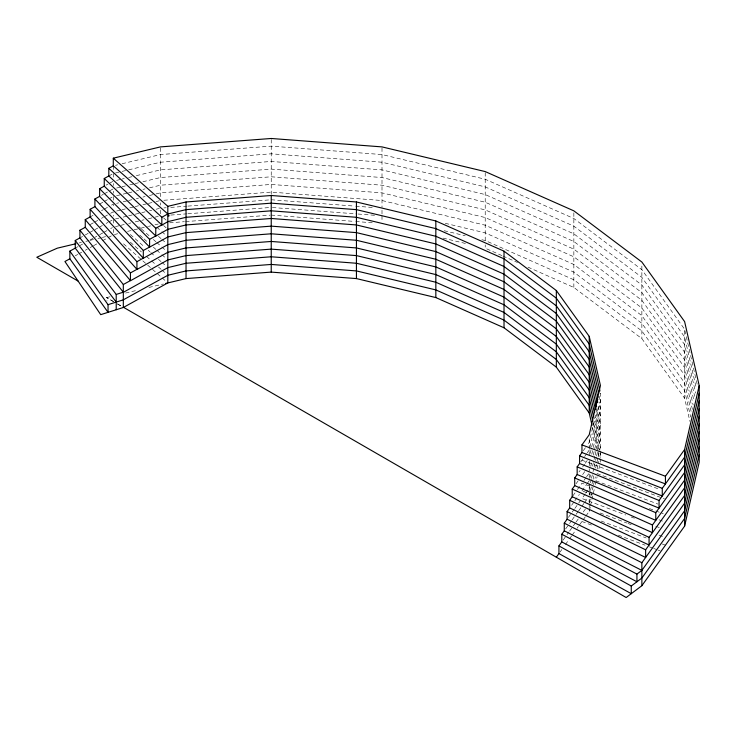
<?xml version="1.0" encoding="UTF-8"?>
<svg xmlns="http://www.w3.org/2000/svg" width="736" height="736" viewBox="0 0 736 736"><rect width="100%" height="100%" fill="white"/><g stroke="black" fill="none" stroke-linecap="round" stroke-linejoin="round"><path stroke-width="0.55" stroke-dasharray="3.68 2.76" d="M596.868 408.876L589.223 442.419L587.236 445.179M598.911 399.933L600.438 393.226L600.438 449.963M590.244 453.266L600.438 408.544L598.911 401.838M589.987 462.042L589.223 465.4L589.223 460.883M591.772 454.213L593.05 448.629M593.299 447.506L600.438 416.208L597.89 405.03M590.75 466.348L591.514 462.999M593.299 455.17L600.438 423.862L596.868 408.213M589.729 478.483L590.75 474.012M592.535 466.182L593.814 460.598M594.062 459.476L594.826 456.127M595.084 455.004L600.438 431.526L596.105 412.519M589.223 488.382L590.244 483.911M590.493 482.788L591.266 479.44M591.514 478.317L592.793 472.724M593.05 471.61L593.814 468.252M594.062 467.139L595.341 461.546M595.599 460.432L596.362 457.074M596.611 455.961L597.89 450.368M598.147 449.245L600.438 439.19L595.341 416.824M589.481 494.923L590.244 491.565M590.493 490.452L591.772 484.858M592.029 483.745L592.793 480.387M593.05 479.274L593.814 475.916M595.599 468.087L597.89 458.031M598.147 456.909L599.417 451.324M599.674 450.202L600.438 446.844L594.32 420.017M589.481 502.587L593.299 485.815M593.556 484.693L595.341 476.873M597.126 469.044L598.911 461.214M599.932 456.743L600.438 454.508L599.674 451.159M585.92 515.964L589.223 511.364L590.244 506.892M590.493 505.77L594.32 488.998M595.341 484.527L597.126 476.707M598.911 468.878L599.674 465.52M583.28 450.699L586.583 446.099M580.768 461.858L583.933 457.442M584.596 456.522L586.583 453.762M587.236 452.842L589.223 450.073L600.438 400.881L599.674 397.532M578.965 472.034L580.161 470.368M582.618 466.946L584.596 464.186M585.258 463.266L587.236 460.497M576.03 483.782L579.324 479.2M582.618 474.61L585.92 470M572.866 495.852L576.766 490.424M577.41 489.523L581.955 483.184L589.444 485.999M583.933 480.424L585.92 477.664M586.583 476.744L589.223 473.055M571.624 505.255L574.2 501.648M574.853 500.747L579.37 494.445M581.955 490.848L586.583 484.398M587.236 483.478L589.223 480.718L589.223 485.024M568.394 517.408L571.624 512.909M572.268 512.008L574.209 509.312M574.853 508.41L578.082 503.912M578.726 503.01L580.667 500.305M585.258 493.902L581.955 498.511L625.839 514.998M585.92 492.982L587.898 490.222M565.588 528.982L568.854 524.418M569.517 523.508L571.476 520.775M572.13 519.855L575.405 515.292M576.058 514.381L578.027 511.649M578.68 510.729L581.302 507.086M581.955 506.166L583.933 503.406M584.596 502.486L587.898 497.886M563.114 540.095L566.361 535.569M567.005 534.658L568.956 531.944M569.609 531.042L575.46 522.882M576.104 521.98L579.352 517.454M583.28 511.989L586.583 507.38M560.087 551.972L561.807 549.571M565.404 544.557L568.394 540.39M569.682 538.596L571.587 535.946M572.222 535.063L574.715 531.585M577.162 528.163L578.376 526.479M579.582 524.805L585.258 516.884M108.818 175.978L112.406 174M106.085 185.15L107.907 184.147M109.71 183.144L113.298 181.166L113.298 185.536M101.476 195.353L103.334 194.332M104.254 193.816L107.907 191.802M109.71 190.808L113.298 188.821L113.298 193.2M99.627 204.038L103.334 201.986M104.254 201.48L107.907 199.465M108.818 198.959L112.406 196.981M91.089 216.421L93.003 215.363M101.476 210.671L103.334 209.65M104.254 209.134L107.907 207.129M111.504 205.132L113.298 204.148L113.298 208.518M90.132 224.609L93.96 222.493M94.916 221.959L97.741 220.395M101.476 218.334L103.334 217.313M104.254 216.798L107.907 214.783M110.612 213.293L113.298 211.802L113.298 216.182M80.813 237.415L82.588 236.431M85.256 234.959L88.182 233.34M90.132 232.263L93.003 230.681M94.916 229.623L97.741 228.059M99.627 227.019L102.405 225.483M106.085 223.45L107.907 222.447M108.818 221.941L112.406 219.963M76.204 247.627L78.062 246.597M79.92 245.566L82.588 244.094M90.132 239.927L93.003 238.344M94.916 237.286L96.802 236.238M99.627 234.683L103.334 232.631M104.254 232.125L106.996 230.607M110.612 228.611L112.406 227.617M75.265 255.797L77.758 254.417M78.752 253.874L81.714 252.236M85.256 250.277L87.207 249.2M90.132 247.59L93.003 245.999M93.555 245.695L96.802 243.901M102.442 240.782L107.373 238.059M108.367 237.516L111.329 235.879M115.497 165.315L117.686 164.79M122.075 163.742L160.466 154.56L271.234 146.142L382.002 154.56L485.217 179.244L573.85 218.509L641.866 269.68L684.618 329.277L684.618 398.222L689.899 421.378M115.497 172.978L120.98 171.663M122.075 171.405L127.558 170.09M128.653 169.832L160.466 162.224L271.234 153.806L382.002 162.224L485.217 186.907L573.85 226.173L641.866 277.343L684.618 336.932L696.431 388.755M116.592 180.375L120.98 179.326M122.075 179.06L124.274 178.535M128.653 177.486L131.946 176.704M136.335 175.656L160.466 169.878L271.234 161.46L382.002 169.878L485.217 194.562L573.85 233.827L641.866 285.007L684.618 344.595L695.676 393.107M116.592 188.039L120.98 186.99M122.075 186.723L125.368 185.941M129.757 184.883L134.145 183.834M135.24 183.577L138.534 182.786M142.922 181.737L160.466 177.542L271.234 169.124L382.002 177.542L485.217 202.225L573.85 241.491L641.866 292.661L684.618 352.259L694.674 396.364M116.592 195.693L122.075 194.387M123.17 194.12L127.558 193.071M128.653 192.814L131.946 192.022M136.335 190.974L138.534 190.449M142.922 189.4L145.112 188.876M149.5 187.827L160.466 185.205L271.234 176.787L382.002 185.205L485.217 209.889L573.85 249.154L641.866 300.325L684.618 359.913L693.919 400.715M116.592 203.357L118.781 202.832M123.17 201.784L127.558 200.735M128.653 200.468L131.946 199.686M136.335 198.637L138.534 198.113M142.922 197.064L145.112 196.54M149.5 195.491L154.983 194.175M156.087 193.908L160.466 192.86L271.234 184.442L382.002 192.86L485.217 217.543L573.85 256.809L641.866 307.988L684.618 367.577L693.165 405.067M116.592 211.02L120.98 209.972M122.075 209.705L125.368 208.923M129.757 207.874L134.145 206.816M135.24 206.558L138.534 205.767M142.922 204.718L147.31 203.67M148.405 203.412L154.983 201.839M156.087 201.572L159.372 200.79M115.497 218.942L118.781 218.15M123.17 217.102L127.558 216.053M128.653 215.795L134.145 214.48M135.24 214.222L140.723 212.906M141.818 212.649L145.112 211.858M149.5 210.809L151.699 210.284M156.087 209.236L159.372 208.444M115.497 226.605L119.885 225.556M120.98 225.29L124.274 224.498M128.653 223.45L130.852 222.925M135.24 221.876L140.723 220.57M141.818 220.303L144.017 219.779M148.405 218.73L153.888 217.424M154.983 217.157L158.277 216.366M79.23 242.935L81.429 242.411M85.827 241.353L89.12 240.571M90.224 240.304L93.518 239.513M97.916 238.464L101.209 237.682M102.313 237.415L105.607 236.624M114.393 234.526L117.686 233.735M127.558 231.38L133.041 230.064M134.145 229.798L139.628 228.491M140.723 228.224L147.31 226.651M148.405 226.394L150.595 225.869M154.983 224.82L158.277 224.029M109.977 296.774L106.637 297.574L106.959 300.978M125.552 293.048L136.684 290.38M148.92 287.454L163.392 283.995M163.898 200.266L271.234 192.105L382.002 200.523L485.217 225.207L573.85 264.472L641.866 315.643L684.618 375.24L692.41 409.418M163.898 207.92L166.18 207.754M170.752 207.405L186.732 206.19M187.873 206.098L270.094 199.852M170.752 215.068L186.732 213.845M187.873 213.762L271.234 207.423M169.602 222.815L184.451 221.683M185.592 221.6L270.094 215.17M271.234 199.769L354.596 206.098M355.736 206.19L372.867 207.488M272.375 207.515L356.877 213.937M358.018 214.02L375.148 215.326M271.234 215.087L354.596 221.426M355.736 221.508L374.008 222.898M445.262 223.312L485.217 232.87L573.85 272.136L641.866 323.306L684.618 382.895L691.408 412.666M444.158 230.708L465.244 235.75M481.887 239.734L485.217 240.525L573.85 279.79L641.866 330.97L684.618 390.558L690.653 417.018M443.044 238.105L467.461 243.947M581.955 460.202L660.082 489.56M596.942 473.496L664.369 498.824M595.866 480.755L657.947 504.077M649.382 508.521L654.736 510.526M655.804 510.931L663.292 513.746M583.022 491.252L594.798 495.668M659.014 519.8L664.369 521.815M631.184 517.003L634.395 518.208M655.804 526.258L660.082 527.859M600.153 513.001L626.906 523.057M627.974 523.462L631.184 524.667M659.014 535.118L663.292 536.728M601.22 521.07L646.171 537.961M662.225 543.987L665.436 545.192M581.955 521.493L593.731 525.918M618.341 535.164L645.104 545.21M649.382 546.82L652.593 548.026M653.66 548.43L656.871 549.636M657.947 550.04L660.082 550.841M501.906 255.585L485.217 248.188L485.217 244.904M502.946 256.045L517.546 262.513M527.97 267.131L573.85 287.454L641.866 338.624L684.618 398.222M113.602 301.594L106.637 297.574L113.5 301.659M117.576 303.885L121.56 306.185M117.429 303.996L121.348 306.332M163.576 217.884L166.134 220.147M163.576 225.547L166.134 227.801M156.759 227.185L161.028 230.948M161.874 231.702L166.134 235.465M158.47 236.357L161.028 238.611M161.874 239.366L166.134 243.128M138.865 226.716L140.567 228.215M141.422 228.97L149.942 236.495M153.355 239.504L155.912 241.758M156.759 242.512L161.028 246.275M161.874 247.02L166.134 250.783M139.72 235.124L143.124 238.133M143.98 238.887L148.24 242.65M153.355 247.158L155.912 249.421M156.759 250.166L161.028 253.929M161.874 254.684L166.134 258.446M130.346 234.508L144.826 247.296M148.24 250.304L149.942 251.813M150.797 252.568L155.057 256.33M158.47 259.339L161.028 261.593M161.874 262.347L166.134 266.11M130.346 242.172L141.422 251.951M146.538 256.468L150.797 260.222M151.653 260.976L155.057 263.985M158.47 266.993L161.028 269.256M161.874 270.002L166.134 273.764M123.519 243.809L166.134 281.428M684.866 330.372L697.443 385.508M593.299 423.209L599.417 450.036M592.535 427.515L597.89 450.993M598.147 452.106L599.932 459.936M641.866 266.055L641.866 338.624M600.438 450.993L600.438 457.792M600.438 458.887L600.438 462.171M589.223 438.785L589.223 457.737M589.223 468.786L589.223 471.04M589.223 474.067L589.223 477.094M589.223 487.168L589.223 495.236M589.223 499.146L589.223 503.295M589.223 503.7L589.223 511.364M573.85 212.87L573.85 287.454M485.217 172.592L485.217 240.525M382.002 147.908L382.002 207.377M382.002 210.257L382.002 214.406M382.002 215.841L382.002 221.315M271.234 139.49L271.234 194.387M160.466 147.908L160.466 198.242M160.466 202.805L160.466 205.096M160.466 210.257L160.466 214.406M113.298 165.839L113.298 170.218M113.298 173.503L113.298 178.977M113.298 196.484L113.298 200.864M113.298 219.466L113.298 223.845M113.298 229.319L113.298 232.594"/><path stroke-width="1.1" d="M123.547 307.335L626.17 597.522L641.866 585.709L684.618 526.12L684.618 449.512L699.2 385.563L684.618 321.614L641.866 262.025L573.85 210.846L485.217 171.58L382.002 146.896L271.234 138.478L160.466 146.896L113.298 158.185L113.298 165.839L167.845 213.983L186.033 209.64L271.234 203.164L356.436 209.64L435.841 228.62L504.022 258.833L556.333 298.19L589.223 344.034L599.932 390.991M699.2 393.226L684.618 457.176L662.271 488.327L662.271 495.981L579.582 463.514L579.582 455.851L581.955 452.548L581.955 444.884L589.223 434.755L600.438 385.563L589.223 336.37L556.333 290.527L504.022 251.169L435.841 220.966L356.436 201.977L271.234 195.5L186.033 201.977L167.845 206.328L113.298 158.185M699.2 400.881L684.618 464.83L659.051 500.471L659.051 508.125L577.162 474.536L577.162 466.882L579.582 463.514M699.2 408.544L684.618 472.494L655.776 512.688L655.776 520.352L574.715 485.622L574.715 477.958L577.162 474.536M699.2 416.208L684.618 480.157L652.455 524.989L652.455 532.643L572.222 496.754L572.222 489.1L574.715 485.622M699.2 423.862L684.618 487.812L649.069 537.363L649.069 545.017L569.682 507.95L569.682 500.296L572.222 496.754M699.2 431.526L684.618 495.475L645.638 549.81L645.638 557.474L567.106 519.211L567.106 511.548L569.682 507.95M699.2 439.19L684.618 503.139L641.866 562.727L641.866 585.709M699.2 446.844L684.618 510.802L641.866 570.391L636.934 574.098L636.934 581.762L561.807 541.908L561.807 534.244L564.273 530.812L564.273 523.149L567.106 519.211M699.2 454.508L684.618 518.457L641.866 578.054L631.258 586.031L631.258 593.685L558.937 553.573L558.937 545.91L561.807 541.908M684.618 526.12L699.2 462.171L699.2 385.563M556.333 557.198L558.937 553.573M581.955 452.548L665.436 483.911L665.436 476.247L684.618 449.512M161.994 225.023L167.845 221.646L186.033 217.295L271.234 210.818L356.436 217.295L435.841 236.284L504.022 266.487L556.333 305.854L589.223 351.688L598.653 393.061M155.894 236.026L167.845 229.31L186.033 224.958L271.234 218.482L356.436 224.958L435.841 243.947L504.022 274.151L556.333 313.518L589.223 359.352L597.89 397.366M149.702 247.084L167.845 236.964L186.033 232.622L271.234 226.145L356.436 232.622L435.841 251.602L504.022 281.814L556.333 321.172L589.223 367.016L597.384 402.785M143.428 258.216L167.845 244.628L186.033 240.276L271.234 233.8L356.436 240.276L435.841 259.265L504.022 289.469L556.333 328.836L589.223 374.67L596.611 407.1M137.062 269.413L167.845 252.292L186.033 247.94L271.234 241.463L356.436 247.94L435.841 266.929L504.022 297.132L556.333 336.499L589.223 382.334L595.341 409.17M130.585 280.674L167.845 259.946L186.033 255.604L271.234 249.127L356.436 255.604L435.841 274.583L504.022 304.796L556.333 344.154L589.223 389.997L594.32 412.353M123.473 292.266L167.845 267.61L186.033 263.258L271.234 256.781L356.436 263.258L435.841 282.247L504.022 312.45L556.333 351.817L589.223 397.652L593.556 416.659M69.865 258.787L64.934 261.51L100.712 314.658L123.317 307.501L123.317 284.519L130.428 280.582L130.428 272.927L136.924 269.339L136.924 261.676L143.308 258.152L143.308 250.488L149.592 247.02L149.592 239.356L155.765 235.943L155.765 228.289L161.837 224.931L108.818 175.978L108.818 168.314L113.298 165.839M155.765 235.943L104.254 186.153L104.254 178.498L108.818 175.978M149.592 247.02L99.627 196.374L99.627 188.72L104.254 186.153M143.308 258.152L94.916 206.641L94.916 198.978L99.627 196.374M136.924 269.339L90.132 216.945L90.132 209.282L94.916 206.641M130.428 280.582L85.256 227.295L85.256 219.632L90.132 216.945M79.92 237.903L75.265 240.479L116.214 294.428L123.317 292.183L79.92 237.903L79.92 230.248L85.256 227.295M69.846 251.132L108.045 304.676L108.045 312.34L69.846 258.796L69.846 251.132L75.265 248.133L75.265 240.479M161.837 224.931L161.837 217.267L167.817 213.964M123.317 307.501L167.817 282.909L167.817 206.301M108.045 304.676L123.317 299.837L167.845 275.273L186.033 270.922L271.234 264.445L356.436 270.922L435.841 289.91L504.022 320.114L556.333 359.481L589.223 405.315L592.793 420.964M168.204 216.016L169.271 215.758M75.937 243.726L57.252 248.188L36.8 257.25L78.126 281.106M165.618 283.461L186.033 278.585L271.234 272.108L356.436 278.585L435.841 297.574L504.022 327.778L556.333 367.135L589.223 412.979L592.029 425.279M581.955 444.884L665.436 476.247M579.582 455.851L662.271 488.327M577.162 466.882L659.051 500.471M574.715 477.958L655.776 512.688M572.222 489.1L652.455 524.989M569.682 500.296L649.069 537.363M567.106 511.548L645.638 549.81M564.273 523.149L641.866 562.727M564.273 530.812L641.866 570.391M561.807 534.244L636.934 574.098M558.937 545.91L631.258 586.031M108.818 168.314L161.837 217.267M104.254 178.498L155.765 228.289M99.627 188.72L149.592 239.356M94.916 198.978L143.308 250.488M90.132 209.282L136.924 261.676M85.256 219.632L130.428 272.927M79.92 230.248L123.317 284.519M75.265 248.133L116.214 302.082M589.223 336.37L589.223 412.979M556.333 290.527L556.333 367.135M504.022 251.169L504.022 327.778M435.841 220.966L435.841 297.574M356.436 201.977L356.436 278.585M271.234 195.5L271.234 272.108M186.033 201.977L186.033 278.585M116.214 294.428L116.214 309.746"/></g></svg>
